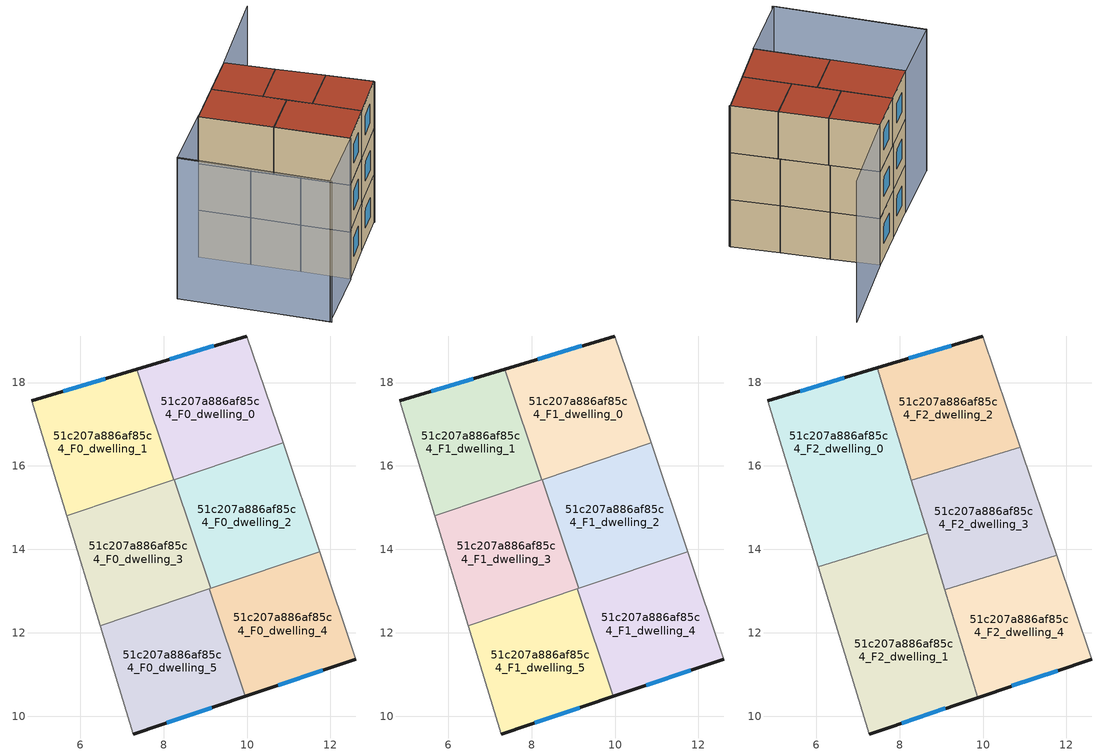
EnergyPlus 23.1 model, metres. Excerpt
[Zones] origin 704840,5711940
51c207a886af85c4_F0_dwelling_0
 floor ground (EU_floor_Construction): 10,19.12 10.86,16.55 8.25,15.67 7.36,18.32 z0
 wall outside (EU_wall_Construction): 10,19.12 7.36,18.32 z0:3
 wall adiabatic (EU_wall_Construction): 10.86,16.55 10,19.12 z0:3
 wall to 51c207a886af85c4_F0_dwelling_1 (EU_wall_Construction): 7.36,18.32 8.25,15.67 z0:3
 wall to 51c207a886af85c4_F0_dwelling_2 (EU_wall_Construction): 8.25,15.67 10.86,16.55 z0:3
 window (EU_Window_Construction): 9.21,18.88 8.15,18.56 z0.9:2.1
51c207a886af85c4_F0_dwelling_1
 floor ground (EU_floor_Construction): 7.36,18.32 8.25,15.67 5.68,14.8 4.84,17.56 z0
 wall outside (EU_wall_Construction): 7.36,18.32 4.84,17.56 z0:3
 wall adiabatic (EU_wall_Construction): 4.84,17.56 5.68,14.8 z0:3
 wall to 51c207a886af85c4_F0_dwelling_3 (EU_wall_Construction): 5.68,14.8 8.25,15.67 z0:3
 window (EU_Window_Construction): 6.6,18.09 5.59,17.79 z0.9:2.1
51c207a886af85c4_F0_dwelling_2
 floor ground (EU_floor_Construction): 10.86,16.55 11.74,13.94 9.13,13.06 8.25,15.67 z0
 wall adiabatic (EU_wall_Construction): 11.74,13.94 10.86,16.55 z0:3
 wall to 51c207a886af85c4_F0_dwelling_3 (EU_wall_Construction): 8.25,15.67 9.13,13.06 z0:3
 wall to 51c207a886af85c4_F0_dwelling_4 (EU_wall_Construction): 9.13,13.06 11.74,13.94 z0:3
51c207a886af85c4_F0_dwelling_3
 floor ground (EU_floor_Construction): 8.25,15.67 9.13,13.06 6.48,12.17 5.68,14.8 z0
 wall adiabatic (EU_wall_Construction): 5.68,14.8 6.48,12.17 z0:3
 wall to 51c207a886af85c4_F0_dwelling_5 (EU_wall_Construction): 6.48,12.17 9.1,13.05 z0:3
 wall to 51c207a886af85c4_F0_dwelling_4 (EU_wall_Construction): 9.1,13.05 9.13,13.06 z0:3
51c207a886af85c4_F0_dwelling_4
 floor ground (EU_floor_Construction): 11.74,13.94 12.61,11.37 9.96,10.48 9.09,13.05 z0
 wall outside (EU_wall_Construction): 9.96,10.48 12.61,11.37 z0:3
 wall to 51c207a886af85c4_F0_dwelling_5 (EU_wall_Construction): 9.09,13.05 9.96,10.48 z0:3
 wall adiabatic (EU_wall_Construction): 12.61,11.37 11.74,13.94 z0:3
 window (EU_Window_Construction): 10.75,10.74 11.82,11.1 z0.9:2.1
51c207a886af85c4_F0_dwelling_5
 floor ground (EU_floor_Construction): 9.09,13.05 9.96,10.48 7.28,9.57 6.48,12.17 z0
 wall outside (EU_wall_Construction): 7.28,9.57 9.96,10.48 z0:3
 wall adiabatic (EU_wall_Construction): 6.48,12.17 7.28,9.57 z0:3
 window (EU_Window_Construction): 8.08,9.84 9.16,10.21 z0.9:2.1
51c207a886af85c4_F1_dwelling_0
 floor to 51c207a886af85c4_F0_dwelling_0 (EU_floor_Construction): 10,19.12 10.86,16.55 8.25,15.67 7.36,18.32 z3
 wall outside (EU_wall_Construction): 10,19.12 7.36,18.32 z3:6
 wall adiabatic (EU_wall_Construction): 10.86,16.55 10,19.12 z3:6
 wall to 51c207a886af85c4_F1_dwelling_1 (EU_wall_Construction): 7.36,18.32 8.25,15.67 z3:6
 wall to 51c207a886af85c4_F1_dwelling_2 (EU_wall_Construction): 8.25,15.67 10.86,16.55 z3:6
 window (EU_Window_Construction): 9.21,18.88 8.15,18.56 z3.9:5.1
 ceiling adiabatic (EU_roof_Construction): 10.86,16.55 10,19.12 7.46,18.35 8.28,15.68 z6
51c207a886af85c4_F1_dwelling_1
 floor to 51c207a886af85c4_F0_dwelling_1 (EU_floor_Construction): 7.36,18.32 8.25,15.67 5.68,14.8 4.84,17.56 z3
 wall outside (EU_wall_Construction): 7.36,18.32 4.84,17.56 z3:6
 wall adiabatic (EU_wall_Construction): 4.84,17.56 5.68,14.8 z3:6
 wall to 51c207a886af85c4_F1_dwelling_3 (EU_wall_Construction): 5.68,14.8 8.25,15.67 z3:6
 window (EU_Window_Construction): 6.6,18.09 5.59,17.79 z3.9:5.1
51c207a886af85c4_F1_dwelling_2
 floor to 51c207a886af85c4_F0_dwelling_2 (EU_floor_Construction): 10.86,16.55 11.74,13.94 9.13,13.06 8.25,15.67 z3
 wall adiabatic (EU_wall_Construction): 11.74,13.94 10.86,16.55 z3:6
 wall to 51c207a886af85c4_F1_dwelling_3 (EU_wall_Construction): 8.25,15.67 9.13,13.06 z3:6
 wall to 51c207a886af85c4_F1_dwelling_4 (EU_wall_Construction): 9.13,13.06 11.74,13.94 z3:6
 ceiling adiabatic (EU_roof_Construction): 10.9,16.45 10.86,16.55 8.28,15.68 8.28,15.65 z6
51c207a886af85c4_F1_dwelling_3
 floor to 51c207a886af85c4_F0_dwelling_3 (EU_floor_Construction): 8.25,15.67 9.13,13.06 6.48,12.17 5.68,14.8 z3
 wall adiabatic (EU_wall_Construction): 5.68,14.8 6.48,12.17 z3:6
 wall to 51c207a886af85c4_F1_dwelling_5 (EU_wall_Construction): 6.48,12.17 9.1,13.05 z3:6
 wall to 51c207a886af85c4_F1_dwelling_4 (EU_wall_Construction): 9.1,13.05 9.13,13.06 z3:6
51c207a886af85c4_F1_dwelling_4
 floor to 51c207a886af85c4_F0_dwelling_4 (EU_floor_Construction): 11.74,13.94 12.61,11.37 9.96,10.48 9.09,13.05 z3
 wall outside (EU_wall_Construction): 9.96,10.48 12.61,11.37 z3:6
 wall to 51c207a886af85c4_F1_dwelling_5 (EU_wall_Construction): 9.09,13.05 9.96,10.48 z3:6
 wall adiabatic (EU_wall_Construction): 12.61,11.37 11.74,13.94 z3:6
 window (EU_Window_Construction): 10.75,10.74 11.82,11.1 z3.9:5.1
51c207a886af85c4_F1_dwelling_5
 floor to 51c207a886af85c4_F0_dwelling_5 (EU_floor_Construction): 9.09,13.05 9.96,10.48 7.28,9.57 6.48,12.17 z3
 wall outside (EU_wall_Construction): 7.28,9.57 9.96,10.48 z3:6
 wall adiabatic (EU_wall_Construction): 6.48,12.17 7.28,9.57 z3:6
 window (EU_Window_Construction): 8.08,9.84 9.16,10.21 z3.9:5.1
 ceiling adiabatic (EU_roof_Construction): 9.87,10.45 9.08,13.03 9.1,13.04 9.09,13.05 6.48,12.17 7.28,9.57 z6
51c207a886af85c4_F2_dwelling_0
 floor to 51c207a886af85c4_F1_dwelling_1 (EU_floor_Construction): 7.36,18.32 8.25,15.67 5.68,14.81 4.84,17.56 z6
 floor to 51c207a886af85c4_F1_dwelling_0 (EU_floor_Construction): 7.46,18.35 8.28,15.68 8.25,15.67 7.36,18.32 z6
 floor to 51c207a886af85c4_F1_dwelling_3 (EU_floor_Construction): 8.25,15.67 8.53,14.85 8.67,14.38 6.05,13.58 5.68,14.81 z6
 floor to 51c207a886af85c4_F1_dwelling_2 (EU_floor_Construction): 8.28,15.68 8.52,14.87 8.25,15.67 z6
 wall outside (EU_wall_Construction): 7.46,18.35 4.84,17.56 z6:9
 wall to 51c207a886af85c4_F2_dwelling_1 (EU_wall_Construction): 6.05,13.58 8.67,14.38 z6:9
 wall adiabatic (EU_wall_Construction): 4.84,17.56 6.05,13.58 z6:9
 wall to 51c207a886af85c4_F2_dwelling_2 (EU_wall_Construction): 8.28,15.65 7.46,18.35 z6:9
 wall to 51c207a886af85c4_F2_dwelling_3 (EU_wall_Construction): 8.67,14.38 8.28,15.65 z6:9
 window (EU_Window_Construction): 6.67,18.11 5.62,17.8 z6.9:8.1
 roof outside (EU_roof_Construction): 8.67,14.38 7.46,18.35 4.84,17.56 6.05,13.58 z9
51c207a886af85c4_F2_dwelling_1
 floor to 51c207a886af85c4_F1_dwelling_3 (EU_floor_Construction): 8.67,14.38 9.08,13.05 6.48,12.17 6.05,13.58 z6
 floor adiabatic (EU_floor_Construction): 9.08,13.05 9.88,10.45 7.28,9.57 6.05,13.58 6.48,12.17 z6
 wall outside (EU_wall_Construction): 7.28,9.57 9.88,10.45 z6:9
 wall adiabatic (EU_wall_Construction): 6.05,13.58 7.28,9.57 z6:9
 wall to 51c207a886af85c4_F2_dwelling_4 (EU_wall_Construction): 9.88,10.45 9.08,13.03 z6:9
 wall to 51c207a886af85c4_F2_dwelling_3 (EU_wall_Construction): 9.08,13.03 8.67,14.38 z6:9
 window (EU_Window_Construction): 8.06,9.83 9.1,10.19 z6.9:8.1
 roof outside (EU_roof_Construction): 9.88,10.45 8.67,14.38 6.05,13.58 7.28,9.57 z9
51c207a886af85c4_F2_dwelling_2
 floor adiabatic (EU_floor_Construction): 10,19.12 10.9,16.45 8.28,15.65 7.46,18.35 z6
 wall outside (EU_wall_Construction): 10,19.12 7.46,18.35 z6:9
 wall adiabatic (EU_wall_Construction): 10.9,16.45 10,19.12 z6:9
 wall to 51c207a886af85c4_F2_dwelling_3 (EU_wall_Construction): 8.28,15.65 10.9,16.45 z6:9
 window (EU_Window_Construction): 9.24,18.89 8.22,18.58 z6.9:8.1
 roof outside (EU_roof_Construction): 10.9,16.45 10,19.12 7.46,18.35 8.28,15.65 z9
51c207a886af85c4_F2_dwelling_3
 floor to 51c207a886af85c4_F1_dwelling_2 (EU_floor_Construction): 10.9,16.45 11.74,13.94 9.13,13.06 8.52,14.87 8.28,15.65 z6
 floor to 51c207a886af85c4_F1_dwelling_4 (EU_floor_Construction): 11.74,13.94 11.77,13.86 9.1,13.04 9.09,13.05 z6
 floor to 51c207a886af85c4_F1_dwelling_3 (EU_floor_Construction): 8.53,14.85 9.13,13.06 9.1,13.05 9.08,13.05 z6
 wall to 51c207a886af85c4_F2_dwelling_4 (EU_wall_Construction): 9.08,13.03 11.77,13.86 z6:9
 wall adiabatic (EU_wall_Construction): 11.77,13.86 10.9,16.45 z6:9
 roof outside (EU_roof_Construction): 11.77,13.86 10.9,16.45 8.28,15.65 9.08,13.03 z9
51c207a886af85c4_F2_dwelling_4
 floor to 51c207a886af85c4_F1_dwelling_4 (EU_floor_Construction): 11.77,13.86 12.61,11.37 9.96,10.48 9.1,13.04 z6
 floor to 51c207a886af85c4_F1_dwelling_5 (EU_floor_Construction): 9.1,13.04 9.96,10.48 9.87,10.45 9.08,13.03 z6
 wall outside (EU_wall_Construction): 9.88,10.45 12.61,11.37 z6:9
 wall adiabatic (EU_wall_Construction): 12.61,11.37 11.77,13.86 z6:9
 window (EU_Window_Construction): 10.69,10.72 11.79,11.09 z6.9:8.1
 roof outside (EU_roof_Construction): 12.61,11.37 11.77,13.86 9.08,13.03 9.88,10.45 z9
shading: 0.9,16.47 3.24,8.25 / 12.63,11.3 10,19.12 / 10,19.12 15.29,20.9 / 3.22,8.33 0.84,16.42 / 0.84,16.42 4.92,17.62 / 4.92,17.62 7.29,9.53 / 7.29,9.53 3.22,8.33 z0:9
[Building]
EU S2 Campaign: North Axis=0; Terrain=City; Solar Distribution=FullExterior
[Site:Location]
London: Latitude=51.5; Longitude=-0.5; Time Zone=0; Elevation=25
[SizingPeriod:WeatherFileDays]
AnnualSizingPeriod: Begin Month=1; Begin Day of Month=1; End Month=12; End Day of Month=31; Day of Week for Start Day=Monday; Use Weather File Daylight Saving Period=No; Use Weather File Rain and Snow Indicators=No
[MATERIAL]
EU_InternalMass_Material: Roughness=MediumRough; Thickness=0.1; Conductivity=1; Density=1800; Specific Heat=900; Thermal Absorptance=0.9; Solar Absorptance=0.7; Visible Absorptance=0.7
[MATERIAL:NOMASS] Roughness=MediumRough; Thermal Absorptance=0.9; Solar Absorptance=0.7; Visible Absorptance=0.7
Name | Thermal Resistance
EU_wall_NoMass | 1.04674
EU_roof_NoMass | 4.32442
EU_floor_NoMass | 2.04616
[WINDOWMATERIAL:SIMPLEGLAZINGSYSTEM]
EU_Window_SimpleGlazing: UFactor=4.25843; Solar Heat Gain Coefficient=0.85; Visible Transmittance=0.85
[CONSTRUCTION]
EU_wall_Construction: EU_wall_NoMass
EU_roof_Construction: EU_roof_NoMass
EU_floor_Construction: EU_floor_NoMass
EU_InternalMass_Construction: EU_InternalMass_Material
EU_Window_Construction: EU_Window_SimpleGlazing
[ZONE] Type=1; Multiplier=1; Ceiling Height=autocalculate; Floor Area=autocalculate; Part of Total Floor Area=Yes
Name | Volume
51c207a886af85c4_F0_dwelling_0; 51c207a886af85c4_F1_dwelling_0; 51c207a886af85c4_F0_dwelling_5; 51c207a886af85c4_F1_dwelling_5 | 22.752
51c207a886af85c4_F2_dwelling_0 | 34.1382
51c207a886af85c4_F0_dwelling_1; 51c207a886af85c4_F1_dwelling_1 | 22.7505
51c207a886af85c4_F2_dwelling_1 | 34.1353
51c207a886af85c4_F0_dwelling_2; 51c207a886af85c4_F1_dwelling_2 | 22.7542
51c207a886af85c4_F2_dwelling_2 | 22.7476
51c207a886af85c4_F0_dwelling_3; 51c207a886af85c4_F1_dwelling_3; 51c207a886af85c4_F0_dwelling_4; 51c207a886af85c4_F1_dwelling_4 | 22.7534
51c207a886af85c4_F2_dwelling_3 | 22.7622
51c207a886af85c4_F2_dwelling_4 | 22.7512
[INTERNALMASS] Construction=EU_InternalMass_Construction
Name | Zone or ZoneList | Surface Area
51c207a886af85c4_F0_dwelling_0_EU_InternalMass | 51c207a886af85c4_F0_dwelling_0 | 7.58368
51c207a886af85c4_F0_dwelling_1_EU_InternalMass | 51c207a886af85c4_F0_dwelling_1 | 7.58349
51c207a886af85c4_F0_dwelling_2_EU_InternalMass | 51c207a886af85c4_F0_dwelling_2 | 7.58406
51c207a886af85c4_F0_dwelling_3_EU_InternalMass | 51c207a886af85c4_F0_dwelling_3 | 7.58513
51c207a886af85c4_F0_dwelling_4_EU_InternalMass | 51c207a886af85c4_F0_dwelling_4 | 7.5844
51c207a886af85c4_F0_dwelling_5_EU_InternalMass | 51c207a886af85c4_F0_dwelling_5 | 7.58405
51c207a886af85c4_F1_dwelling_0_EU_InternalMass | 51c207a886af85c4_F1_dwelling_0 | 7.58368
51c207a886af85c4_F1_dwelling_1_EU_InternalMass | 51c207a886af85c4_F1_dwelling_1 | 7.58349
51c207a886af85c4_F1_dwelling_2_EU_InternalMass | 51c207a886af85c4_F1_dwelling_2 | 7.58406
51c207a886af85c4_F1_dwelling_3_EU_InternalMass | 51c207a886af85c4_F1_dwelling_3 | 7.58513
51c207a886af85c4_F1_dwelling_4_EU_InternalMass | 51c207a886af85c4_F1_dwelling_4 | 7.5844
51c207a886af85c4_F1_dwelling_5_EU_InternalMass | 51c207a886af85c4_F1_dwelling_5 | 7.58405
51c207a886af85c4_F2_dwelling_0_EU_InternalMass | 51c207a886af85c4_F2_dwelling_0 | 11.3793
51c207a886af85c4_F2_dwelling_1_EU_InternalMass | 51c207a886af85c4_F2_dwelling_1 | 11.3787
51c207a886af85c4_F2_dwelling_2_EU_InternalMass | 51c207a886af85c4_F2_dwelling_2 | 7.58292
51c207a886af85c4_F2_dwelling_3_EU_InternalMass | 51c207a886af85c4_F2_dwelling_3 | 7.58732
51c207a886af85c4_F2_dwelling_4_EU_InternalMass | 51c207a886af85c4_F2_dwelling_4 | 7.5839
[OTHEREQUIPMENT] Fuel Type=Electricity; Design Level Calculation Method=Watts/Area; Power per Zone Floor Area=1; Fraction Latent=0; Fraction Radiant=0; Fraction Lost=0; Carbon Dioxide Generation Rate=0; EndUse Subcategory=EU_Step8_InternalGains
Name | Zone or ZoneList or Space or SpaceList | Schedule
EU_Step8_InternalGain_51c207a886af85c4_F0_dwelling_0_f000 | 51c207a886af85c4_F0_dwelling_0 | EU_Step8_GainSchedule_51c207a886af85c4_F0_dwelling_0_f000
EU_Step8_InternalGain_51c207a886af85c4_F0_dwelling_1_f000 | 51c207a886af85c4_F0_dwelling_1 | EU_Step8_GainSchedule_51c207a886af85c4_F0_dwelling_1_f000
EU_Step8_InternalGain_51c207a886af85c4_F0_dwelling_2_f000 | 51c207a886af85c4_F0_dwelling_2 | EU_Step8_GainSchedule_51c207a886af85c4_F0_dwelling_2_f000
EU_Step8_InternalGain_51c207a886af85c4_F0_dwelling_3_f000 | 51c207a886af85c4_F0_dwelling_3 | EU_Step8_GainSchedule_51c207a886af85c4_F0_dwelling_3_f000
EU_Step8_InternalGain_51c207a886af85c4_F0_dwelling_4_f000 | 51c207a886af85c4_F0_dwelling_4 | EU_Step8_GainSchedule_51c207a886af85c4_F0_dwelling_4_f000
EU_Step8_InternalGain_51c207a886af85c4_F0_dwelling_5_f000 | 51c207a886af85c4_F0_dwelling_5 | EU_Step8_GainSchedule_51c207a886af85c4_F0_dwelling_5_f000
EU_Step8_InternalGain_51c207a886af85c4_F1_dwelling_0_f000 | 51c207a886af85c4_F1_dwelling_0 | EU_Step8_GainSchedule_51c207a886af85c4_F1_dwelling_0_f000
EU_Step8_InternalGain_51c207a886af85c4_F1_dwelling_1_f000 | 51c207a886af85c4_F1_dwelling_1 | EU_Step8_GainSchedule_51c207a886af85c4_F1_dwelling_1_f000
EU_Step8_InternalGain_51c207a886af85c4_F1_dwelling_2_f000 | 51c207a886af85c4_F1_dwelling_2 | EU_Step8_GainSchedule_51c207a886af85c4_F1_dwelling_2_f000
EU_Step8_InternalGain_51c207a886af85c4_F1_dwelling_3_f000 | 51c207a886af85c4_F1_dwelling_3 | EU_Step8_GainSchedule_51c207a886af85c4_F1_dwelling_3_f000
EU_Step8_InternalGain_51c207a886af85c4_F1_dwelling_4_f000 | 51c207a886af85c4_F1_dwelling_4 | EU_Step8_GainSchedule_51c207a886af85c4_F1_dwelling_4_f000
EU_Step8_InternalGain_51c207a886af85c4_F1_dwelling_5_f000 | 51c207a886af85c4_F1_dwelling_5 | EU_Step8_GainSchedule_51c207a886af85c4_F1_dwelling_5_f000
EU_Step8_InternalGain_51c207a886af85c4_F2_dwelling_0_f000 | 51c207a886af85c4_F2_dwelling_0 | EU_Step8_GainSchedule_51c207a886af85c4_F2_dwelling_0_f000
EU_Step8_InternalGain_51c207a886af85c4_F2_dwelling_1_f000 | 51c207a886af85c4_F2_dwelling_1 | EU_Step8_GainSchedule_51c207a886af85c4_F2_dwelling_1_f000
EU_Step8_InternalGain_51c207a886af85c4_F2_dwelling_2_f000 | 51c207a886af85c4_F2_dwelling_2 | EU_Step8_GainSchedule_51c207a886af85c4_F2_dwelling_2_f000
EU_Step8_InternalGain_51c207a886af85c4_F2_dwelling_3_f000 | 51c207a886af85c4_F2_dwelling_3 | EU_Step8_GainSchedule_51c207a886af85c4_F2_dwelling_3_f000
EU_Step8_InternalGain_51c207a886af85c4_F2_dwelling_4_f000 | 51c207a886af85c4_F2_dwelling_4 | EU_Step8_GainSchedule_51c207a886af85c4_F2_dwelling_4_f000
[ZONEVENTILATION:DESIGNFLOWRATE] Schedule=EU_AlwaysOn; Design Flow Rate Calculation Method=AirChanges/Hour; Air Changes per Hour=0.488719; Ventilation Type=Natural; Fan Pressure Rise=0; Fan Total Efficiency=1; Constant Term Coefficient=1; Temperature Term Coefficient=0; Velocity Term Coefficient=0; Velocity Squared Term Coefficient=0; Minimum Indoor Temperature=-100; Maximum Indoor Temperature=100; Delta Temperature=-100; Minimum Outdoor Temperature=-100; Maximum Outdoor Temperature=100; Maximum Wind Speed=40
Name | Zone or ZoneList or Space or SpaceList
EU_ConstantAir_51c207a886af85c4_F0_dwelling_0 | 51c207a886af85c4_F0_dwelling_0
EU_ConstantAir_51c207a886af85c4_F0_dwelling_1 | 51c207a886af85c4_F0_dwelling_1
EU_ConstantAir_51c207a886af85c4_F0_dwelling_2 | 51c207a886af85c4_F0_dwelling_2
EU_ConstantAir_51c207a886af85c4_F0_dwelling_3 | 51c207a886af85c4_F0_dwelling_3
EU_ConstantAir_51c207a886af85c4_F0_dwelling_4 | 51c207a886af85c4_F0_dwelling_4
EU_ConstantAir_51c207a886af85c4_F0_dwelling_5 | 51c207a886af85c4_F0_dwelling_5
EU_ConstantAir_51c207a886af85c4_F1_dwelling_0 | 51c207a886af85c4_F1_dwelling_0
EU_ConstantAir_51c207a886af85c4_F1_dwelling_1 | 51c207a886af85c4_F1_dwelling_1
EU_ConstantAir_51c207a886af85c4_F1_dwelling_2 | 51c207a886af85c4_F1_dwelling_2
EU_ConstantAir_51c207a886af85c4_F1_dwelling_3 | 51c207a886af85c4_F1_dwelling_3
EU_ConstantAir_51c207a886af85c4_F1_dwelling_4 | 51c207a886af85c4_F1_dwelling_4
EU_ConstantAir_51c207a886af85c4_F1_dwelling_5 | 51c207a886af85c4_F1_dwelling_5
EU_ConstantAir_51c207a886af85c4_F2_dwelling_0 | 51c207a886af85c4_F2_dwelling_0
EU_ConstantAir_51c207a886af85c4_F2_dwelling_1 | 51c207a886af85c4_F2_dwelling_1
EU_ConstantAir_51c207a886af85c4_F2_dwelling_2 | 51c207a886af85c4_F2_dwelling_2
EU_ConstantAir_51c207a886af85c4_F2_dwelling_3 | 51c207a886af85c4_F2_dwelling_3
EU_ConstantAir_51c207a886af85c4_F2_dwelling_4 | 51c207a886af85c4_F2_dwelling_4
[HVACTEMPLATE:THERMOSTAT] Constant Heating Setpoint=20; Constant Cooling Setpoint=50
EU_HeatOnly_51c207a886af85c4_F0_dwelling_0; EU_HeatOnly_51c207a886af85c4_F0_dwelling_1; EU_HeatOnly_51c207a886af85c4_F0_dwelling_2; EU_HeatOnly_51c207a886af85c4_F0_dwelling_3; EU_HeatOnly_51c207a886af85c4_F0_dwelling_4; EU_HeatOnly_51c207a886af85c4_F0_dwelling_5; EU_HeatOnly_51c207a886af85c4_F1_dwelling_0; EU_HeatOnly_51c207a886af85c4_F1_dwelling_1; EU_HeatOnly_51c207a886af85c4_F1_dwelling_2; EU_HeatOnly_51c207a886af85c4_F1_dwelling_3; EU_HeatOnly_51c207a886af85c4_F1_dwelling_4; EU_HeatOnly_51c207a886af85c4_F1_dwelling_5; EU_HeatOnly_51c207a886af85c4_F2_dwelling_0; EU_HeatOnly_51c207a886af85c4_F2_dwelling_1; EU_HeatOnly_51c207a886af85c4_F2_dwelling_2; EU_HeatOnly_51c207a886af85c4_F2_dwelling_3; EU_HeatOnly_51c207a886af85c4_F2_dwelling_4
[HVACTEMPLATE:ZONE:IDEALLOADSAIRSYSTEM] System Availability Schedule=EU_AlwaysOn; Maximum Heating Supply Air Temperature=50; Minimum Cooling Supply Air Temperature=13; Maximum Heating Supply Air Humidity Ratio=0.0156; Minimum Cooling Supply Air Humidity Ratio=0.0077; Heating Limit=NoLimit; Cooling Limit=NoLimit; Heating Availability Schedule=EU_AlwaysOn; Cooling Availability Schedule=EU_CoolingOff; Dehumidification Control Type=ConstantSensibleHeatRatio; Cooling Sensible Heat Ratio=0.7; Dehumidification Setpoint=60; Humidification Control Type=None; Humidification Setpoint=30; Outdoor Air Method=None; Outdoor Air Flow Rate per Person=0.00944; Outdoor Air Flow Rate per Zone Floor Area=0; Outdoor Air Flow Rate per Zone=0; Demand Controlled Ventilation Type=None; Outdoor Air Economizer Type=NoEconomizer; Heat Recovery Type=None; Sensible Heat Recovery Effectiveness=0.7; Latent Heat Recovery Effectiveness=0.65
Name | Template Thermostat
51c207a886af85c4_F0_dwelling_0 | EU_HeatOnly_51c207a886af85c4_F0_dwelling_0
51c207a886af85c4_F0_dwelling_1 | EU_HeatOnly_51c207a886af85c4_F0_dwelling_1
51c207a886af85c4_F0_dwelling_2 | EU_HeatOnly_51c207a886af85c4_F0_dwelling_2
51c207a886af85c4_F0_dwelling_3 | EU_HeatOnly_51c207a886af85c4_F0_dwelling_3
51c207a886af85c4_F0_dwelling_4 | EU_HeatOnly_51c207a886af85c4_F0_dwelling_4
51c207a886af85c4_F0_dwelling_5 | EU_HeatOnly_51c207a886af85c4_F0_dwelling_5
51c207a886af85c4_F1_dwelling_0 | EU_HeatOnly_51c207a886af85c4_F1_dwelling_0
51c207a886af85c4_F1_dwelling_1 | EU_HeatOnly_51c207a886af85c4_F1_dwelling_1
51c207a886af85c4_F1_dwelling_2 | EU_HeatOnly_51c207a886af85c4_F1_dwelling_2
51c207a886af85c4_F1_dwelling_3 | EU_HeatOnly_51c207a886af85c4_F1_dwelling_3
51c207a886af85c4_F1_dwelling_4 | EU_HeatOnly_51c207a886af85c4_F1_dwelling_4
51c207a886af85c4_F1_dwelling_5 | EU_HeatOnly_51c207a886af85c4_F1_dwelling_5
51c207a886af85c4_F2_dwelling_0 | EU_HeatOnly_51c207a886af85c4_F2_dwelling_0
51c207a886af85c4_F2_dwelling_1 | EU_HeatOnly_51c207a886af85c4_F2_dwelling_1
51c207a886af85c4_F2_dwelling_2 | EU_HeatOnly_51c207a886af85c4_F2_dwelling_2
51c207a886af85c4_F2_dwelling_3 | EU_HeatOnly_51c207a886af85c4_F2_dwelling_3
51c207a886af85c4_F2_dwelling_4 | EU_HeatOnly_51c207a886af85c4_F2_dwelling_4
[SIZING:ZONE] Zone Cooling Design Supply Air Temperature Input Method=SupplyAirTemperature; Zone Cooling Design Supply Air Temperature=13; Zone Heating Design Supply Air Temperature Input Method=SupplyAirTemperature; Zone Heating Design Supply Air Temperature=50; Zone Cooling Design Supply Air Humidity Ratio=0.008; Zone Heating Design Supply Air Humidity Ratio=0.008; Cooling Design Air Flow Method=DesignDay; Cooling Design Air Flow Rate=0; Cooling Minimum Air Flow per Zone Floor Area=0.000762; Cooling Minimum Air Flow=0; Cooling Minimum Air Flow Fraction=0.2; Heating Design Air Flow Method=DesignDay; Heating Design Air Flow Rate=0; Heating Maximum Air Flow per Zone Floor Area=0.002032; Heating Maximum Air Flow=0.141576; Heating Maximum Air Flow Fraction=0.3; Account for Dedicated Outdoor Air System=No; Dedicated Outdoor Air System Control Strategy=NeutralSupplyAir; Dedicated Outdoor Air Low Setpoint Temperature for Design=autosize; Dedicated Outdoor Air High Setpoint Temperature for Design=autosize; Zone Load Sizing Method=Sensible Load Only No Latent Load; Zone Latent Cooling Design Supply Air Humidity Ratio Input Method=HumidityRatioDifference; Zone Cooling Design Supply Air Humidity Ratio Difference=0.005; Zone Latent Heating Design Supply Air Humidity Ratio Input Method=HumidityRatioDifference; Zone Humidification Design Supply Air Humidity Ratio Difference=0.005
51c207a886af85c4_F0_dwelling_0; 51c207a886af85c4_F0_dwelling_1; 51c207a886af85c4_F0_dwelling_2; 51c207a886af85c4_F0_dwelling_3; 51c207a886af85c4_F0_dwelling_4; 51c207a886af85c4_F0_dwelling_5; 51c207a886af85c4_F1_dwelling_0; 51c207a886af85c4_F1_dwelling_1; 51c207a886af85c4_F1_dwelling_2; 51c207a886af85c4_F1_dwelling_3; 51c207a886af85c4_F1_dwelling_4; 51c207a886af85c4_F1_dwelling_5; 51c207a886af85c4_F2_dwelling_0; 51c207a886af85c4_F2_dwelling_1; 51c207a886af85c4_F2_dwelling_2; 51c207a886af85c4_F2_dwelling_3; 51c207a886af85c4_F2_dwelling_4
[SCHEDULE:CONSTANT]
Name | Hourly Value
EU_AlwaysOn | 1
EU_CoolingOff | 0
[SCHEDULE:FILE] Column Number=1; Rows to Skip at Top=0; Number of Hours of Data=8760; Column Separator=Comma; Interpolate to Timestep=No; Minutes per Item=60; Adjust Schedule for Daylight Savings=Yes
Name | File
EU_Step8_GainSchedule_51c207a886af85c4_F0_dwelling_0_f000 | ../../schedules/51c207a886af85c4/51c207a886af85c4_F0_dwelling_0_f000_gain.csv
EU_Step8_GainSchedule_51c207a886af85c4_F0_dwelling_1_f000 | ../../schedules/51c207a886af85c4/51c207a886af85c4_F0_dwelling_1_f000_gain.csv
EU_Step8_GainSchedule_51c207a886af85c4_F0_dwelling_2_f000 | ../../schedules/51c207a886af85c4/51c207a886af85c4_F0_dwelling_2_f000_gain.csv
EU_Step8_GainSchedule_51c207a886af85c4_F0_dwelling_3_f000 | ../../schedules/51c207a886af85c4/51c207a886af85c4_F0_dwelling_3_f000_gain.csv
EU_Step8_GainSchedule_51c207a886af85c4_F0_dwelling_4_f000 | ../../schedules/51c207a886af85c4/51c207a886af85c4_F0_dwelling_4_f000_gain.csv
EU_Step8_GainSchedule_51c207a886af85c4_F0_dwelling_5_f000 | ../../schedules/51c207a886af85c4/51c207a886af85c4_F0_dwelling_5_f000_gain.csv
EU_Step8_GainSchedule_51c207a886af85c4_F1_dwelling_0_f000 | ../../schedules/51c207a886af85c4/51c207a886af85c4_F1_dwelling_0_f000_gain.csv
EU_Step8_GainSchedule_51c207a886af85c4_F1_dwelling_1_f000 | ../../schedules/51c207a886af85c4/51c207a886af85c4_F1_dwelling_1_f000_gain.csv
EU_Step8_GainSchedule_51c207a886af85c4_F1_dwelling_2_f000 | ../../schedules/51c207a886af85c4/51c207a886af85c4_F1_dwelling_2_f000_gain.csv
EU_Step8_GainSchedule_51c207a886af85c4_F1_dwelling_3_f000 | ../../schedules/51c207a886af85c4/51c207a886af85c4_F1_dwelling_3_f000_gain.csv
EU_Step8_GainSchedule_51c207a886af85c4_F1_dwelling_4_f000 | ../../schedules/51c207a886af85c4/51c207a886af85c4_F1_dwelling_4_f000_gain.csv
EU_Step8_GainSchedule_51c207a886af85c4_F1_dwelling_5_f000 | ../../schedules/51c207a886af85c4/51c207a886af85c4_F1_dwelling_5_f000_gain.csv
EU_Step8_GainSchedule_51c207a886af85c4_F2_dwelling_0_f000 | ../../schedules/51c207a886af85c4/51c207a886af85c4_F2_dwelling_0_f000_gain.csv
EU_Step8_GainSchedule_51c207a886af85c4_F2_dwelling_1_f000 | ../../schedules/51c207a886af85c4/51c207a886af85c4_F2_dwelling_1_f000_gain.csv
EU_Step8_GainSchedule_51c207a886af85c4_F2_dwelling_2_f000 | ../../schedules/51c207a886af85c4/51c207a886af85c4_F2_dwelling_2_f000_gain.csv
EU_Step8_GainSchedule_51c207a886af85c4_F2_dwelling_3_f000 | ../../schedules/51c207a886af85c4/51c207a886af85c4_F2_dwelling_3_f000_gain.csv
EU_Step8_GainSchedule_51c207a886af85c4_F2_dwelling_4_f000 | ../../schedules/51c207a886af85c4/51c207a886af85c4_F2_dwelling_4_f000_gain.csv
